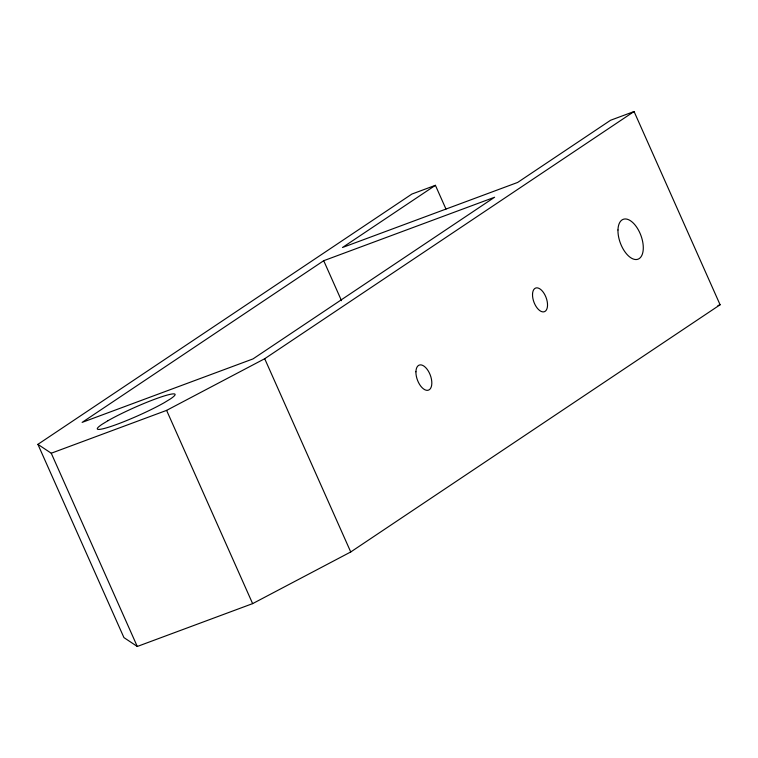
<?xml version="1.0" encoding="UTF-8"?>
<svg xmlns="http://www.w3.org/2000/svg" width="758" height="758" viewBox="0 0 758 758"><rect width="100%" height="100%" fill="white"/><g stroke="black" fill="none" stroke-linecap="round" stroke-linejoin="round"><path stroke-width="1.14" d="M435.405 185.322L342.483 247.506L517.648 182.441L610.569 120.257L634.067 111.53L720.1 304.773L350.736 551.966L252.632 603.624L137.283 646.47L123.933 637.592L37.9 444.349L411.907 194.048L435.405 185.322L445.979 209.066M323.713 260.705L82.12 422.396L253.001 358.913L494.604 197.232L323.713 260.705L341.526 300.708M37.9 444.349L51.25 453.227L166.599 410.381L264.703 358.724L634.067 111.53M717.968 305.559L720.1 304.773M264.703 358.724L350.736 551.966M166.599 410.381L252.632 603.624M51.25 453.227L137.283 646.47M107.996 420.69L102.027 424.338A42.543 4.444 -24 0 0 113.312 425.636A42.543 4.444 -24 0 0 164.401 402.602L170.379 398.945A42.543 4.444 -24 0 0 159.085 397.656A42.543 4.444 -24 0 0 107.996 420.69M532.523 294.379A12.602 6.49 69.6 0 0 543.524 311.889A12.602 6.49 69.6 0 0 544.026 293.355A12.602 6.49 69.6 0 0 532.523 294.379M415.924 371.79A13.35 6.879 69.6 0 0 427.578 390.342A13.35 6.879 69.6 0 0 428.109 370.7A13.35 6.879 69.6 0 0 415.924 371.79M617.969 229.977A21.271 10.963 69.6 0 0 636.53 259.52A21.271 10.963 69.6 0 0 637.374 228.234A21.271 10.963 69.6 0 0 617.969 229.977"/></g></svg>
